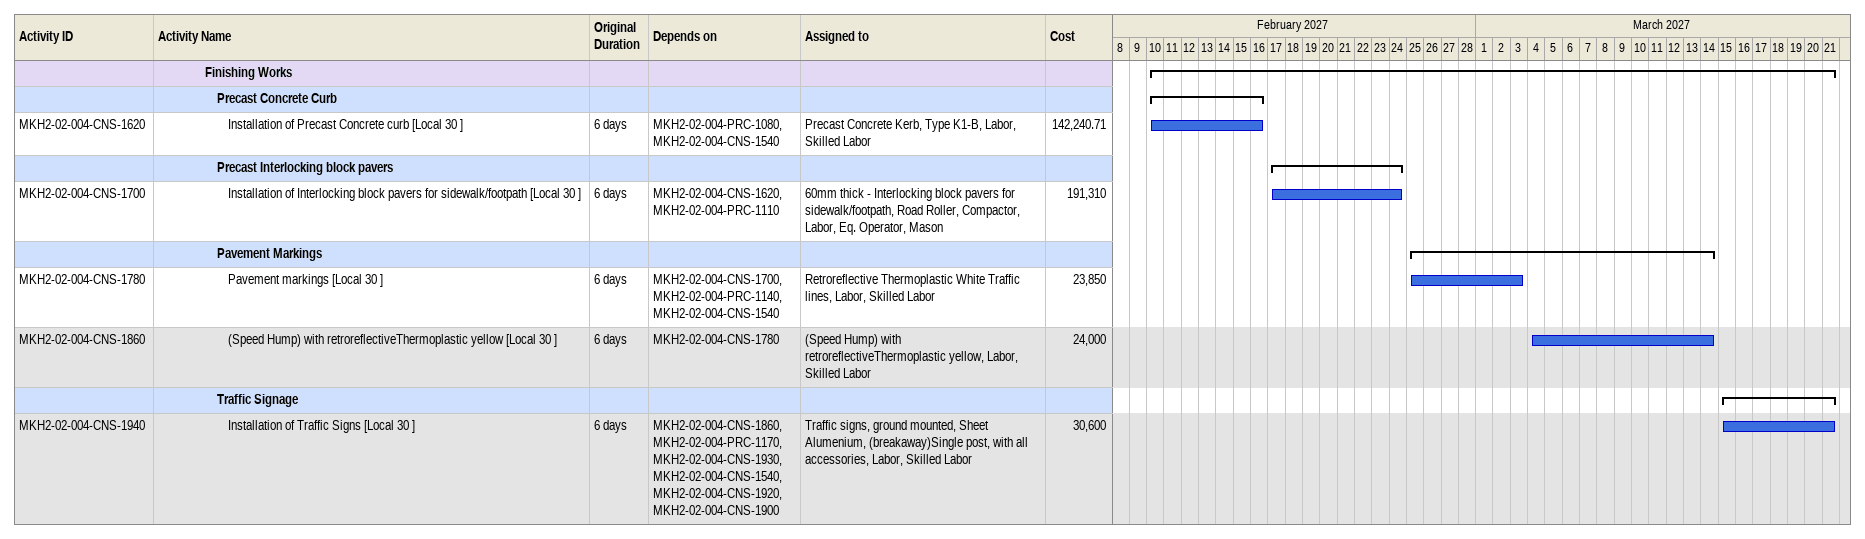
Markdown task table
| ID | Level | Task | Original duration | Start | Finish | Predecessors | Resources | Cost |
|---|---|---|---|---|---|---|---|---|
|  | 5 | **Finishing Works** |  | 2027-02-10 | 2027-03-21 |  |  |  |
|  | 6 | **Precast Concrete Curb** |  | 2027-02-10 | 2027-02-16 |  |  |  |
| MKH2-02-004-CNS-1620 | 7 | Installation of Precast Concrete curb [Local 30 ] | 6d | 2027-02-10 | 2027-02-16 | MKH2-02-004-PRC-1080, MKH2-02-004-CNS-1540 | Precast Concrete Kerb, Type K1-B, Labor, Skilled Labor | 142240.71 |
|  | 6 | **Precast Interlocking block pavers** |  | 2027-02-17 | 2027-02-24 |  |  |  |
| MKH2-02-004-CNS-1700 | 7 | Installation of Interlocking block pavers for sidewalk/footpath [Local 30 ] | 6d | 2027-02-17 | 2027-02-24 | MKH2-02-004-CNS-1620, MKH2-02-004-PRC-1110 | 60mm thick - Interlocking block pavers for sidewalk/footpath, Road Roller, Compactor, Labor, Eq. Operator, Mason | 191310 |
|  | 6 | **Pavement Markings** |  | 2027-02-25 | 2027-03-14 |  |  |  |
| MKH2-02-004-CNS-1780 | 7 | Pavement markings [Local 30 ] | 6d | 2027-02-25 | 2027-03-03 | MKH2-02-004-CNS-1700, MKH2-02-004-PRC-1140, MKH2-02-004-CNS-1540 | Retroreflective Thermoplastic White Traffic lines, Labor, Skilled Labor | 23850 |
| MKH2-02-004-CNS-1860 | 7 | (Speed Hump) with retroreflectiveThermoplastic yellow [Local 30 ] | 6d | 2027-03-04 | 2027-03-14 | MKH2-02-004-CNS-1780 | (Speed Hump) with retroreflectiveThermoplastic yellow, Labor, Skilled Labor | 24000 |
|  | 6 | **Traffic Signage** |  | 2027-03-15 | 2027-03-21 |  |  |  |
| MKH2-02-004-CNS-1940 | 7 | Installation of Traffic Signs [Local 30 ] | 6d | 2027-03-15 | 2027-03-21 | MKH2-02-004-CNS-1860, MKH2-02-004-PRC-1170, MKH2-02-004-CNS-1930, MKH2-02-004-CNS-1540, MKH2-02-004-CNS-1920, MKH2-02-004-CNS-1900 | Traffic signs, ground mounted, Sheet Alumenium, (breakaway)Single post, with all accessories, Labor, Skilled Labor | 30600 |
